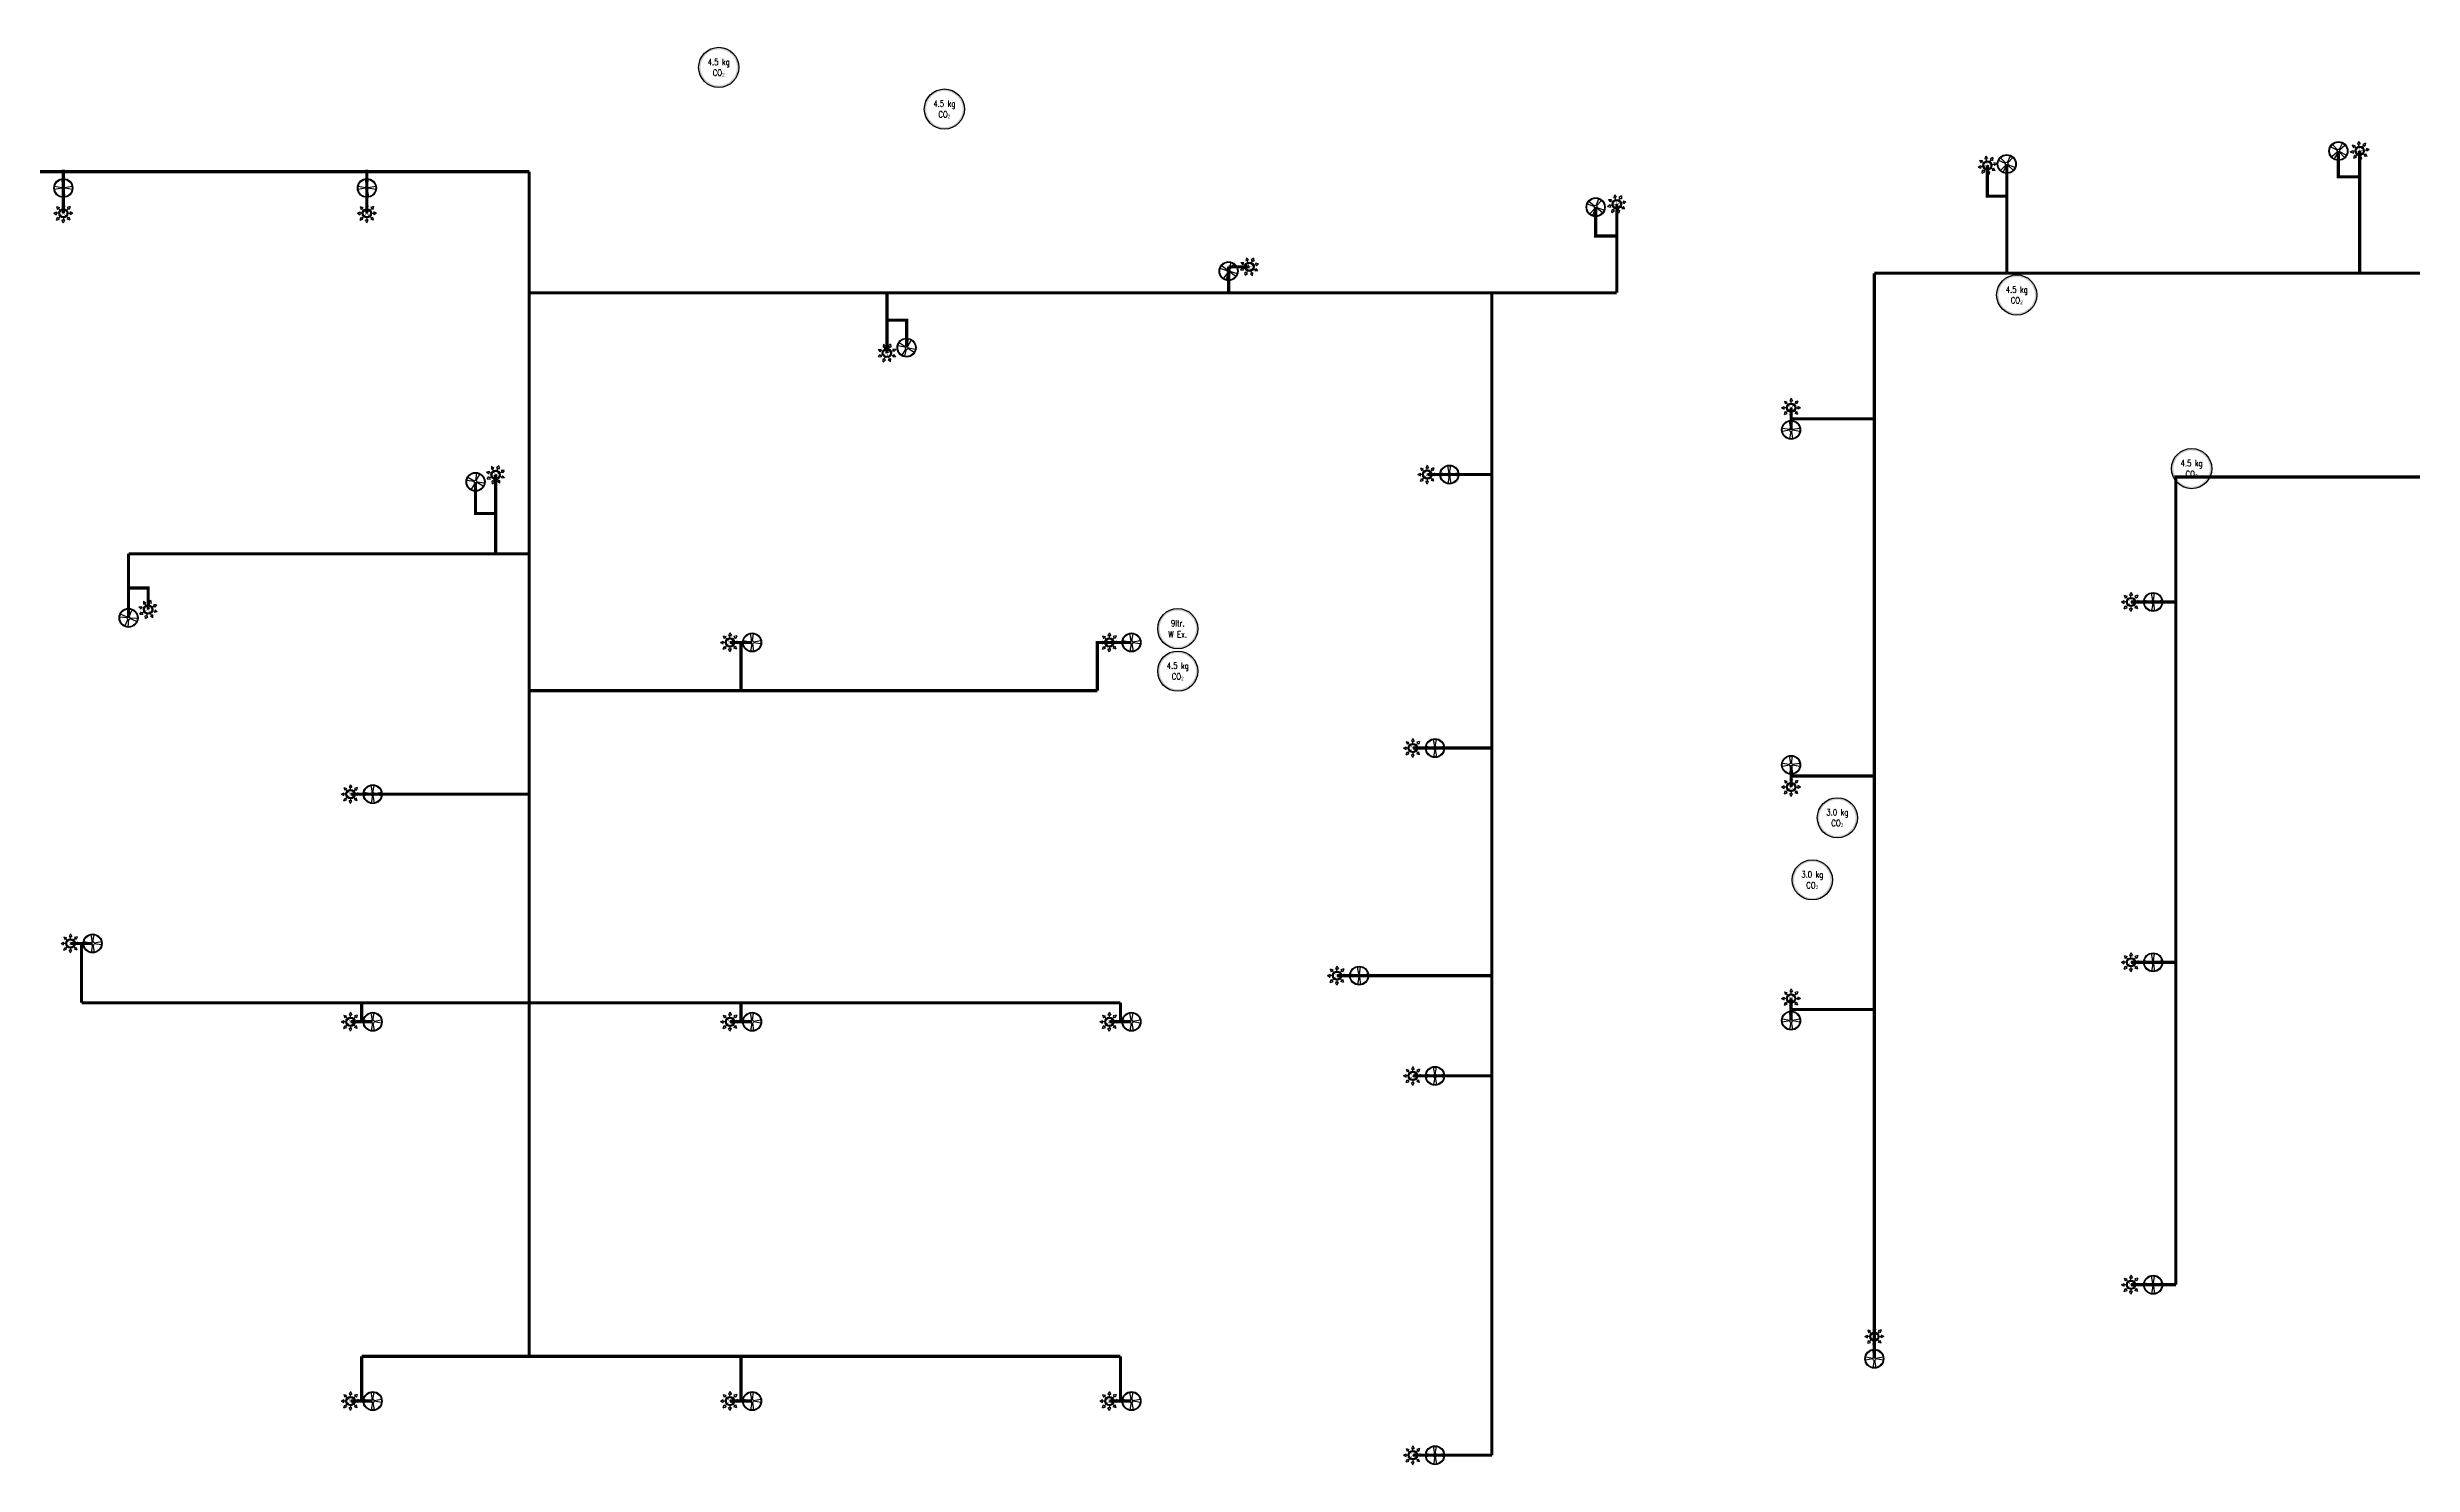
# Model space of a CAD drawing. Header units: millimetres. Extents: x -194958 to 83200, y -72620 to 64568.
# Drawn here: x 33702 to 52406, y -4478 to 6732 of the extents above; entities that cross this region are included whole.
import ezdxf
from ezdxf.enums import TextEntityAlignment as Align

# ---------------------------------------------------------------- set-up
doc = ezdxf.new("R2010")
doc.units = ezdxf.units.MM
doc.header["$LTSCALE"] = 200
doc.linetypes.add('CONTINOUS', pattern=[0])
for name, color, linetype, lineweight in [('_GD-M-FP-FireExtinguisher', 7, 'CONTINOUS', 30), ('_GD-M-FP-PenSpr-68°C', 150, 'Continuous', 30), ('_GD-M-FP-SprnBrn-100mm', 7, 'CONTINOUS', 30), ('_GD-M-FP-SprnBrn-25mm', 1, 'CONTINOUS', 30), ('_GD-M-FP-SprnBrn-40mm', 3, 'CONTINOUS', 30), ('_GD-M-FP-SprnBrn-50mm', 4, 'CONTINOUS', 30), ('_GD-M-FP-SprnBrn-65mm', 5, 'CONTINOUS', 30), ('_GD-M-FP-SprnBrn-80mm', 6, 'CONTINOUS', 30), ('_GD-M-FP-UprSpr', 150, 'Continuous', 30)]:
    doc.layers.add(name, color=color, linetype=linetype, lineweight=lineweight)
doc.styles.add('0137-T2-P-FF-6-108$0$GD-Romans', font='romans.shx', dxfattribs={"width": 0.8, "height": 2})

# ---------------------------------------------------------------- blocks, each defined once
blk = doc.blocks.new('0137-T2-P-FF-6-108$0$0137-T2-P-FF-17-119-RCP$0$0137-T2-P-FF-13-115-RCP$0$PENDANT SPRINKLER')
at = {"lineweight": 30}
h = blk.add_hatch(color=256, dxfattribs=at)
h.paths.add_polyline_path([(37, 0, 1), (-37, 0, 1)])
h.paths.add_polyline_path([(-29, 0, -1), (29, 0, -1)], flags=16)
for p, q in [((-75, 0), (-54, 11)), ((-54, -11), (-54, 11)), ((-53, 53), (-31, 46)), ((-53, 53), (-46, 31)), ((-46, 31), (-31, 46)), ((-20, 20), (-38, 38)), ((0, 75), (-11, 54)), ((-11, 54), (11, 54)), ((0, 75), (11, 54)), ((0, 29), (0, 54)), ((20, 20), (38, 38)), ((53, 53), (31, 46)), ((31, 46), (46, 31)), ((53, 53), (46, 31)), ((75, 0), (54, 11)), ((54, 11), (54, -11)), ((-75, 0), (-54, -11)), ((-29, 0), (-54, 0)), ((-53, -53), (-46, -31)), ((-53, -53), (-31, -46)), ((-46, -31), (-31, -46)), ((-20, -20), (-38, -38)), ((0, -75), (-11, -54)), ((11, -54), (-11, -54)), ((0, -29), (0, -54)), ((0, -75), (11, -54)), ((20, -20), (38, -38)), ((29, 0), (54, 0)), ((46, -31), (31, -46)), ((53, -53), (31, -46)), ((53, -53), (46, -31)), ((75, 0), (54, -11))]:
    blk.add_line(p, q, dxfattribs=at)
at = {"lineweight": 30, "const_width": 2.84}
for points in [[(-20, -20), (20, 20)], [(20, -20), (-20, 20)]]:
    blk.add_lwpolyline(points, dxfattribs=at)
at = {"lineweight": 30}
for radius in [36.6, 28.6]:
    blk.add_circle((0, 0), radius, dxfattribs=at)
blk = doc.blocks.new('0137-T2-P-FF-6-108$0$0137-T2-P-FF-17-119-RCP$0$0137-T2-P-FF-13-115-RCP$0$Upright sprinkler')
at = {"linetype": 'Continuous'}
h = blk.add_hatch(color=256, dxfattribs=at)
h.paths.add_polyline_path([(75, 0, 1), (-75, 0, 1)])
h.paths.add_polyline_path([(-70, 0, -1), (70, 0, -1)], flags=16)
for p, q in [((-12, 2), (-69, 12)), ((-2, 12), (-12, 69)), ((2, 12), (12, 69)), ((69, 12), (12, 2)), ((-12, -2), (-69, -12)), ((-2, -12), (-12, -69)), ((2, -12), (12, -69)), ((69, -12), (12, -2))]:
    blk.add_line(p, q, dxfattribs=at)
for radius in [75, 70]:
    blk.add_circle((0, 0), radius, dxfattribs=at)
for start, end in [(100, 170), (10, 80), (190, 260), (280, 350)]:
    blk.add_arc((0, 0), 12.5, start, end, dxfattribs=at)
blk = doc.blocks.new('9Ltr. W Ex')
h = blk.add_hatch(color=4)
h.dxf.hatch_style = 1
h.paths.add_polyline_path([(159, 0, 1), (-159, 0, 1)])
h.paths.add_polyline_path([(-144, 0, -1), (144, 0, -1)], flags=16)
h.paths.add_polyline_path([(-102, -8), (102, -8), (102, -83), (-102, -83)], flags=8)
h.paths.add_polyline_path([(-71, 4), (71, 4), (71, 81), (-71, 81)], flags=8)
at = {"color": 4}
blk.add_circle((0, 0), 159, dxfattribs=at)
at = {"color": 4, "style": '0137-T2-P-FF-6-108$0$GD-Romans', "width": 0.8}
blk.add_text('9ltr.', height=50, dxfattribs=at).set_placement((0, 43), align=Align.MIDDLE_CENTER)
at = {"color": 4, "insert": (0, -45), "char_height": 50, "width": 206.42, "attachment_point": 5, "style": '0137-T2-P-FF-6-108$0$GD-Romans'}
blk.add_mtext('W Ex.', dxfattribs=at)
blk = doc.blocks.new('4.5 kg CO2')
h = blk.add_hatch(color=150)
h.dxf.hatch_style = 1
h.paths.add_polyline_path([(159, 0, 1), (-159, 0, 1)])
h.paths.add_polyline_path([(-144, 0, -1), (144, 0, -1)], flags=16)
h.paths.add_polyline_path([(-102, -8), (102, -8), (102, -83), (-102, -83)], flags=8)
h.paths.add_polyline_path([(-71, 4), (71, 4), (71, 81), (-71, 81)], flags=8)
at = {"color": 150}
blk.add_circle((0, 0), 159, dxfattribs=at)
at = {"color": 150, "style": '0137-T2-P-FF-6-108$0$GD-Romans', "width": 0.8}
blk.add_text('4.5 kg', height=50, dxfattribs=at).set_placement((0, 43), align=Align.MIDDLE_CENTER)
at = {"color": 150, "insert": (0, -45), "char_height": 50, "width": 133.59, "attachment_point": 5, "style": '0137-T2-P-FF-6-108$0$GD-Romans'}
blk.add_mtext('CO{\\fISOCPEUR|b0|i0|c0|p34;₂}', dxfattribs=at)
blk = doc.blocks.new('3.0 kg CO2')
h = blk.add_hatch(color=20)
h.dxf.hatch_style = 1
h.paths.add_polyline_path([(159, 0, 1), (-159, 0, 1)])
h.paths.add_polyline_path([(-144, 0, -1), (144, 0, -1)], flags=16)
h.paths.add_polyline_path([(-102, -8), (102, -8), (102, -83), (-102, -83)], flags=8)
h.paths.add_polyline_path([(-71, 4), (71, 4), (71, 81), (-71, 81)], flags=8)
at = {"color": 20}
blk.add_circle((0, 0), 159, dxfattribs=at)
at = {"color": 20, "style": '0137-T2-P-FF-6-108$0$GD-Romans', "width": 0.8}
blk.add_text('3.0 kg', height=50, dxfattribs=at).set_placement((0, 43), align=Align.MIDDLE_CENTER)
at = {"color": 20, "insert": (0, -45), "char_height": 50, "width": 133.59, "attachment_point": 5, "style": '0137-T2-P-FF-6-108$0$GD-Romans'}
blk.add_mtext('CO{\\fISOCPEUR|b0|i0|c0|p34;₂}', dxfattribs=at)

msp = doc.modelspace()

# ---------------------------------------------------------------- linework, layer by layer
at = {"layer": '_GD-M-FP-SprnBrn-100mm', "const_width": 25}
msp.add_lwpolyline([(36924.4, 5748.2), (26653.6, 5748.2)], dxfattribs=at)
at = {"layer": '_GD-M-FP-SprnBrn-25mm', "const_width": 25}
for points in [[(49042.7, 5797.6), (49042.7, 5554.7), (49196, 5554.7)], [(49196, 5808.7), (49196, 4945.1)], [(51818.5, 5911.6), (51818.5, 5707.3), (51987, 5707.3)], [(51987, 5913.3), (51987, 4945.1)], [(33828.9, 5419), (33828.9, 5765.3)], [(36228.9, 5419), (36228.9, 5765.3)], [(45945.4, 5467.7), (45945.4, 5239.3), (46112.2, 5239.3)], [(46112.2, 5491.5), (46112.2, 4790.3)], [(43207.6, 4996.2), (43042.8, 4996.2)], [(43042.8, 4996.2), (43042.8, 4790.3)], [(40341.2, 4313.9), (40341.2, 4790.3)], [(46112.2, 4790.3), (45375, 4790.3)], [(40496.6, 4356.4), (40496.6, 4573.4), (40341.2, 4573.4)], [(47490.8, 3706.3), (47490.8, 3881.3)], [(47490.8, 3793.8), (48150.1, 3793.8)], [(37088, 3294.8), (37088, 3044.8), (37246.9, 3044.8)], [(37246.9, 3350.9), (37246.9, 2726.3)], [(44613.6, 3352.8), (45125, 3352.8)], [(34344.4, 2726.3), (36986.2, 2726.3)], [(34344.4, 2219.4), (34344.4, 2726.3)], [(34499.2, 2285.8), (34499.2, 2455.8), (34344.4, 2455.8)], [(50178.2, 2345), (50533.3, 2345)], [(39100, 2025), (39275, 2025)], [(39187.5, 2025), (39187.5, 1643.6)], [(42275, 2025), (42004.7, 2025), (42004.7, 1643.6)], [(42004.7, 1643.6), (39437.5, 1643.6)], [(44500, 1189.6), (45125, 1189.6)], [(47490.8, 881.3), (47490.8, 1056.3)], [(47490.8, 968.8), (48150.1, 968.8)], [(36100, 825), (37512.3, 825)], [(33885.3, -355.7), (34060.3, -355.7)], [(33972.8, -355.7), (33972.8, -825)], [(50178.2, -505), (50533.3, -505)], [(43900, -610.4), (45125, -610.4)], [(50533.3, -3055), (50533.3, -755)], [(33972.8, -825), (35937.5, -825)], [(36187.5, -975), (36187.5, -825)], [(39187.5, -975), (39187.5, -825)], [(39437.5, -825), (42187.5, -825)], [(42187.5, -975), (42187.5, -825)], [(47490.5, -966), (47490.5, -791)], [(47490.5, -878.5), (48149.2, -878.5)], [(36100, -975), (36275, -975)], [(39100, -975), (39275, -975)], [(42100, -975), (42275, -975)], [(48149.2, -3640.2), (48149.2, -1128.5)], [(44500, -1403.4), (45125, -1403.4)], [(45125, -4403.4), (45125, -1653.4)], [(50178.2, -3055), (50533.3, -3055)], [(36187.5, -3621.1), (37512.3, -3621.1)], [(36187.5, -3975), (36187.5, -3621.1)], [(39187.5, -3975), (39187.5, -3621.1)], [(39437.5, -3621.1), (42187.5, -3621.1)], [(42187.5, -3975), (42187.5, -3621.1)], [(36275, -3975), (36100, -3975)], [(39275, -3975), (39100, -3975)], [(42275, -3975), (42100, -3975)], [(44500, -4403.4), (45125, -4403.4)]]:
    msp.add_lwpolyline(points, dxfattribs=at)
at = {"layer": '_GD-M-FP-SprnBrn-40mm', "const_width": 25}
for points in [[(36986.2, 2726.3), (37512.3, 2726.3)], [(50533.3, -755), (50533.3, 2095)], [(39437.5, 1643.6), (37512.3, 1643.6)], [(48149.2, -1128.5), (48149.2, 718.8)], [(35937.5, -825), (37512.3, -825)], [(37512.3, -825), (39437.5, -825)], [(45125, -1653.4), (45125, -860.4)], [(37512.3, -3621.1), (39437.5, -3621.1)]]:
    msp.add_lwpolyline(points, dxfattribs=at)
at = {"layer": '_GD-M-FP-SprnBrn-50mm', "const_width": 25}
for points in [[(48149.2, 4945.1), (51696.2, 4945.1)], [(48149.2, 718.8), (48149.2, 4945.1)], [(45125, -860.4), (45125, 4790.3)], [(50533.3, 2095), (50533.3, 3333.8), (56989.6, 3333.8)], [(37512.3, -3621.1), (37512.3, -1075)]]:
    msp.add_lwpolyline(points, dxfattribs=at)
at = {"layer": '_GD-M-FP-SprnBrn-65mm', "const_width": 25}
for points in [[(51696.2, 4945.1), (56739.6, 4945.1)], [(45375, 4790.3), (37512.3, 4790.3)], [(37512.3, -1075), (37512.3, 2476.3)]]:
    msp.add_lwpolyline(points, dxfattribs=at)
at = {"layer": '_GD-M-FP-SprnBrn-80mm', "const_width": 25}
for points in [[(37512.3, 5748.2), (36924.4, 5748.2)], [(37512.3, 2476.3), (37512.3, 5748.2)]]:
    msp.add_lwpolyline(points, dxfattribs=at)

# ---------------------------------------------------------------- block references
at = {"layer": '_GD-M-FP-FireExtinguisher'}
for name, p in [('4.5 kg CO2', (39011.4, 6573)), ('4.5 kg CO2', (40795.7, 6243.4)), ('4.5 kg CO2', (49275.2, 4773.1)), ('4.5 kg CO2', (50658, 3400.1)), ('9Ltr. W Ex', (42641, 2134)), ('4.5 kg CO2', (42641, 1797.8)), ('3.0 kg CO2', (47856.6, 638.1)), ('3.0 kg CO2', (47658.6, 146.9, 884865.5))]:
    msp.add_blockref(name, p, dxfattribs=at)
at = {"layer": '_GD-M-FP-PenSpr-68°C'}
for p, rotation in [((51987, 5913.3), 322.2043502407302), ((49042.7, 5797.6), 325.9839155787209), ((33828.9, 5419), 3.620637389900147e-06), ((36228.9, 5419), 3.620637389900147e-06), ((46112.2, 5491.5), 329.7634809167116), ((43207.6, 4996.2), 333.5430462547024), ((40341.2, 4313.9), 337.322611592693), ((47490.8, 3881.3), 3.620637389900128e-06), ((37246.9, 3350.9), 341.1021769306838), ((44613.6, 3352.8), 3.620637389900128e-06), ((34499.2, 2285.8), 344.8817422686744), ((50178.2, 2345), 3.620637389900147e-06), ((39100, 2025), 3.620637389900128e-06), ((42100, 2025), 3.620637389900128e-06), ((44500, 1189.6), 3.620637389900128e-06), ((47490.8, 881.3), 3.620637389900128e-06), ((36100, 825), 3.620637389900128e-06), ((33885.3, -355.7), 3.620637389900128e-06), ((43900, -610.4), 3.620637389900128e-06), ((50178.2, -505), 3.620637389900147e-06), ((47490.5, -791), 3.620637389900128e-06), ((36100, -975), 3.620637389900128e-06), ((39100, -975), 3.620637389900128e-06), ((42100, -975), 3.620637389900128e-06), ((44500, -1403.4), 3.620637389900128e-06), ((50178.2, -3055), 3.620637389900147e-06), ((48149.2, -3465.2), 3.620637389900128e-06), ((36100, -3975), 3.620637389900128e-06), ((39100, -3975), 3.620637389900128e-06), ((42100, -3975), 3.620637389900128e-06), ((44500, -4403.4), 3.620637389900128e-06)]:
    msp.add_blockref('0137-T2-P-FF-6-108$0$0137-T2-P-FF-17-119-RCP$0$0137-T2-P-FF-13-115-RCP$0$PENDANT SPRINKLER', p, dxfattribs=dict(at, rotation=rotation))
at = {"layer": '_GD-M-FP-UprSpr'}
for p, rotation in [((51818.5, 5911.6), 322.2043509554031), ((49196, 5808.7), 325.9839158598627), ((45945.4, 5467.7), 329.7634807643224), ((43042.8, 4961.5), 333.5430456687821), ((40496.6, 4356.4), 337.3226105732418), ((37088, 3294.8), 341.1021754777015), ((34344.4, 2219.4), 344.8817403821612)]:
    msp.add_blockref('0137-T2-P-FF-6-108$0$0137-T2-P-FF-17-119-RCP$0$0137-T2-P-FF-13-115-RCP$0$Upright sprinkler', p, dxfattribs=dict(at, rotation=rotation))
for p in [(33828.9, 5619), (36228.9, 5619), (47490.8, 3706.3), (44788.6, 3352.8), (50353.2, 2345), (39275, 2025), (42275, 2025), (44675, 1189.6), (47490.8, 1056.3), (36275, 825), (34060.3, -355.7), (44075, -610.4), (50353.2, -505), (36275, -975), (39275, -975), (42275, -975), (47490.5, -966), (44675, -1403.4), (50353.2, -3055), (48149.2, -3640.2), (36275, -3975), (39275, -3975), (42275, -3975), (44675, -4403.4)]:
    msp.add_blockref('0137-T2-P-FF-6-108$0$0137-T2-P-FF-17-119-RCP$0$0137-T2-P-FF-13-115-RCP$0$Upright sprinkler', p, dxfattribs=at)

doc.saveas('drawing.dxf')
